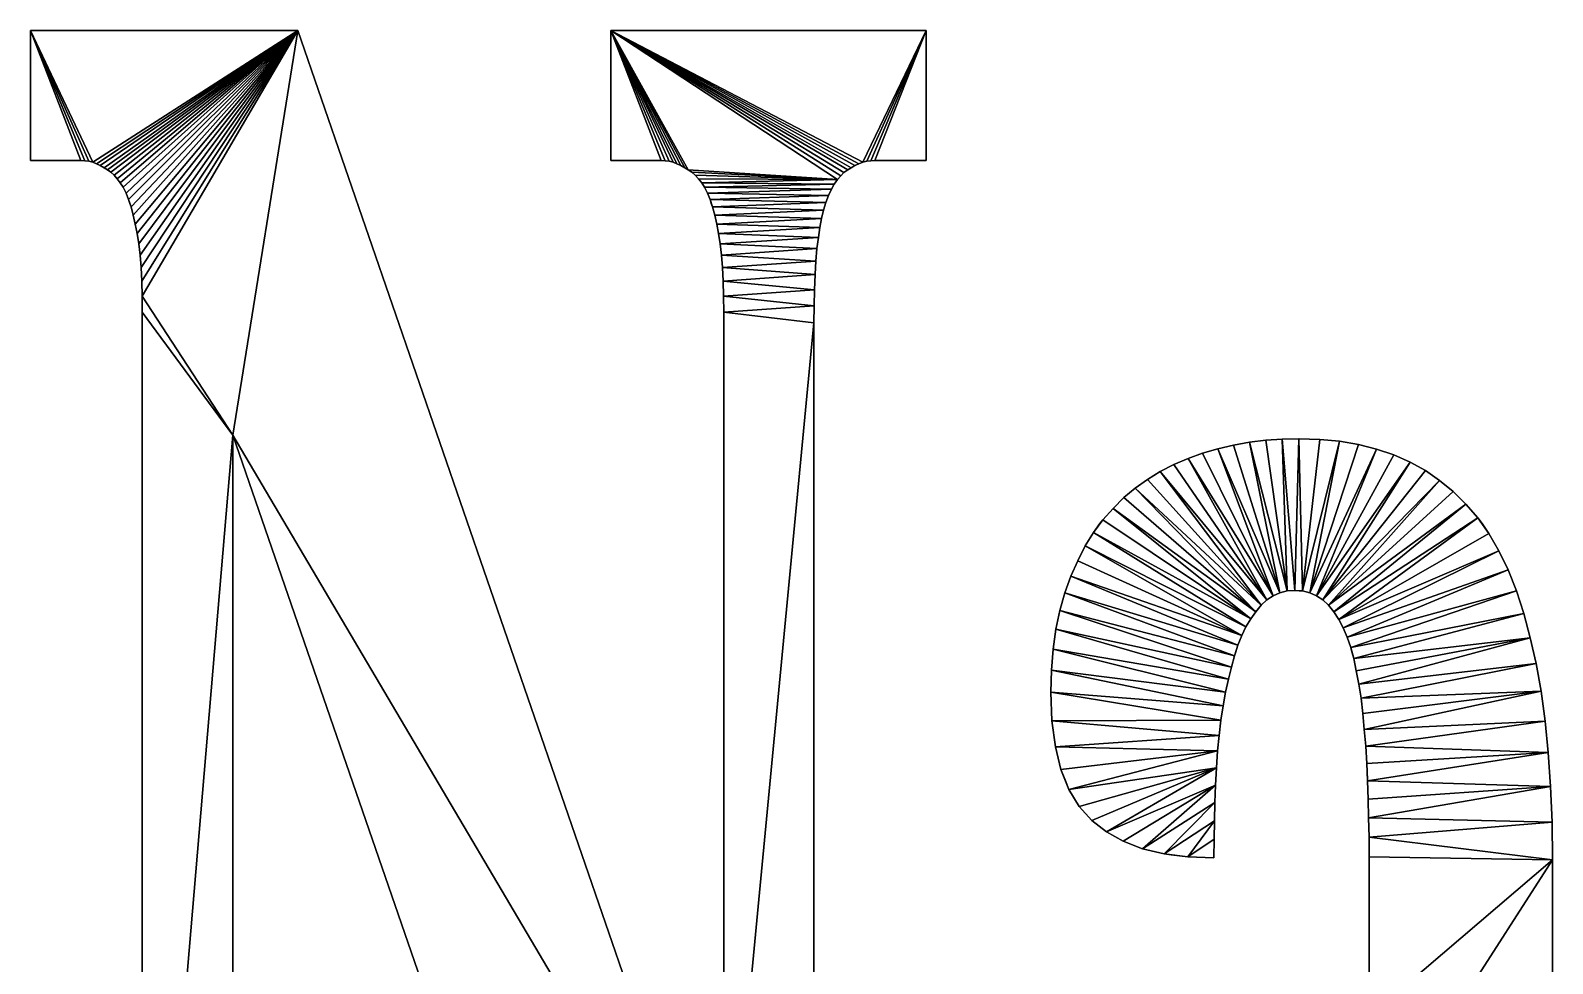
# Model space of a CAD drawing. Header units: inches. Extents: x 62 to 1153, y 3 to 780.
# Drawn here: x 94.79 to 100.87, y 34.6 to 38.33 of the extents above; entities that cross this region are included whole.
import ezdxf

# ---------------------------------------------------------------- set-up
doc = ezdxf.new("R2010")
doc.units = ezdxf.units.IN
doc.header["$MEASUREMENT"] = 0
doc.layers.add('Base', color=3, linetype='Continuous')

msp = doc.modelspace()

# ---------------------------------------------------------------- linework, layer by layer
at = {"layer": 'Base'}
for points in [[(94.79, 38.3265, -44), (94.79, 37.8065, -43), (94.79, 38.3265, -43)], [(94.79, 37.8065, -43), (94.991, 37.8065, -43), (94.79, 38.3265, -43)], [(95.858, 38.3265, -43), (94.79, 38.3265, -43), (95.039, 37.7995, -43)], [(95.023, 37.8035, -43), (95.039, 37.7995, -43), (94.79, 38.3265, -43)], [(95.007, 37.8055, -43), (95.023, 37.8035, -43), (94.79, 38.3265, -43)], [(94.991, 37.8065, -43), (95.007, 37.8055, -43), (94.79, 38.3265, -43)], [(94.79, 38.3265, -44), (94.79, 37.8065, -44), (94.79, 37.8065, -43)], [(95.858, 38.3265, -44), (94.79, 38.3265, -44), (95.858, 38.3265, -43)], [(94.79, 38.3265, -43), (95.858, 38.3265, -43), (94.79, 38.3265, -44)], [(95.039, 37.7995, -43), (95.054, 37.7935, -43), (95.858, 38.3265, -43)], [(95.054, 37.7935, -43), (95.069, 37.7865, -43), (95.858, 38.3265, -43)], [(95.069, 37.7865, -43), (95.084, 37.7775, -43), (95.858, 38.3265, -43)], [(95.084, 37.7775, -43), (95.098, 37.7695, -43), (95.858, 38.3265, -43)], [(95.098, 37.7695, -43), (95.111, 37.7595, -43), (95.858, 38.3265, -43)], [(95.111, 37.7595, -43), (95.124, 37.7475, -43), (95.858, 38.3265, -43)], [(95.124, 37.7475, -43), (95.137, 37.7335, -43), (95.858, 38.3265, -43)], [(95.137, 37.7335, -43), (95.149, 37.7175, -43), (95.858, 38.3265, -43)], [(95.149, 37.7175, -43), (95.161, 37.6995, -43), (95.858, 38.3265, -43)], [(95.161, 37.6995, -43), (95.172, 37.6765, -43), (95.858, 38.3265, -43)], [(95.172, 37.6765, -43), (95.182, 37.6505, -43), (95.858, 38.3265, -43)], [(95.192, 37.6215, -43), (95.858, 38.3265, -43), (95.182, 37.6505, -43)], [(95.858, 38.3265, -43), (95.192, 37.6215, -43), (95.201, 37.5885, -43)], [(95.201, 37.5885, -43), (95.209, 37.5525, -43), (95.858, 38.3265, -43)], [(95.209, 37.5525, -43), (95.216, 37.5145, -43), (95.858, 38.3265, -43)], [(95.223, 37.4735, -43), (95.858, 38.3265, -43), (95.216, 37.5145, -43)], [(95.223, 37.4735, -43), (95.228, 37.4285, -43), (95.858, 38.3265, -43)], [(95.228, 37.4285, -43), (95.232, 37.3785, -43), (95.858, 38.3265, -43)], [(95.232, 37.3785, -43), (95.235, 37.3245, -43), (95.858, 38.3265, -43)], [(95.235, 37.3245, -43), (95.236, 37.2645, -43), (95.858, 38.3265, -43)], [(95.598, 36.7085, -43), (95.858, 38.3265, -43), (95.236, 37.2645, -43)], [(97.56, 33.3875, -43), (95.858, 38.3265, -43), (95.598, 36.7085, -43)], [(95.858, 38.3265, -44), (95.858, 38.3265, -43), (97.56, 33.3875, -43)], [(97.56, 33.3875, -43), (97.56, 33.3875, -44), (95.858, 38.3265, -44)], [(97.109, 38.3265, -44), (97.109, 37.8065, -44), (97.109, 37.8065, -43)], [(97.109, 38.3265, -44), (97.109, 37.8065, -43), (97.109, 38.3265, -43)], [(98.368, 38.3265, -44), (97.109, 38.3265, -44), (97.109, 38.3265, -43)], [(97.109, 38.3265, -43), (98.368, 38.3265, -43), (98.368, 38.3265, -44)], [(97.418, 37.7695, -43), (97.109, 38.3265, -43), (97.404, 37.7775, -43)], [(97.404, 37.7775, -43), (97.109, 38.3265, -43), (97.389, 37.7865, -43)], [(97.389, 37.7865, -43), (97.109, 38.3265, -43), (97.373, 37.7935, -43)], [(97.373, 37.7935, -43), (97.109, 38.3265, -43), (97.358, 37.7995, -43)], [(97.358, 37.7995, -43), (97.109, 38.3265, -43), (97.342, 37.8035, -43)], [(97.326, 37.8055, -43), (97.342, 37.8035, -43), (97.109, 38.3265, -43)], [(97.31, 37.8065, -43), (97.326, 37.8055, -43), (97.109, 38.3265, -43)], [(97.109, 37.8065, -43), (97.31, 37.8065, -43), (97.109, 38.3265, -43)], [(98.027, 37.7455, -43), (98.04, 37.7585, -43), (97.109, 38.3265, -43)], [(98.04, 37.7585, -43), (98.055, 37.7695, -43), (97.109, 38.3265, -43)], [(97.109, 38.3265, -43), (98.014, 37.7305, -43), (98.027, 37.7455, -43)], [(97.109, 38.3265, -43), (97.418, 37.7695, -43), (98.014, 37.7305, -43)], [(97.109, 38.3265, -43), (98.115, 37.7995, -43), (98.368, 38.3265, -43)], [(98.069, 37.7775, -43), (98.084, 37.7865, -43), (97.109, 38.3265, -43)], [(98.055, 37.7695, -43), (98.069, 37.7775, -43), (97.109, 38.3265, -43)], [(98.084, 37.7865, -43), (98.1, 37.7935, -43), (97.109, 38.3265, -43)], [(98.1, 37.7935, -43), (98.115, 37.7995, -43), (97.109, 38.3265, -43)], [(98.131, 37.8035, -43), (98.368, 38.3265, -43), (98.115, 37.7995, -43)], [(98.147, 37.8055, -43), (98.368, 38.3265, -43), (98.131, 37.8035, -43)], [(98.147, 37.8055, -43), (98.163, 37.8065, -43), (98.368, 38.3265, -43)], [(98.163, 37.8065, -43), (98.368, 37.8065, -43), (98.368, 38.3265, -43)], [(98.368, 38.3265, -44), (98.368, 38.3265, -43), (98.368, 37.8065, -43)], [(98.368, 38.3265, -44), (98.368, 37.8065, -43), (98.368, 37.8065, -44)], [(94.79, 37.8065, -43), (94.79, 37.8065, -44), (94.991, 37.8065, -43)], [(94.991, 37.8065, -44), (94.991, 37.8065, -43), (94.79, 37.8065, -44)], [(95.007, 37.8055, -44), (95.007, 37.8055, -43), (94.991, 37.8065, -44)], [(94.991, 37.8065, -43), (94.991, 37.8065, -44), (95.007, 37.8055, -43)], [(95.023, 37.8035, -43), (95.007, 37.8055, -43), (95.023, 37.8035, -44)], [(95.007, 37.8055, -44), (95.023, 37.8035, -44), (95.007, 37.8055, -43)], [(95.023, 37.8035, -43), (95.023, 37.8035, -44), (95.039, 37.7995, -43)], [(95.039, 37.7995, -44), (95.039, 37.7995, -43), (95.023, 37.8035, -44)], [(95.039, 37.7995, -44), (95.054, 37.7935, -44), (95.039, 37.7995, -43)], [(95.054, 37.7935, -43), (95.039, 37.7995, -43), (95.054, 37.7935, -44)], [(95.054, 37.7935, -44), (95.069, 37.7865, -43), (95.054, 37.7935, -43)], [(95.069, 37.7865, -43), (95.054, 37.7935, -44), (95.069, 37.7865, -44)], [(95.069, 37.7865, -43), (95.069, 37.7865, -44), (95.084, 37.7775, -43)], [(95.084, 37.7775, -44), (95.084, 37.7775, -43), (95.069, 37.7865, -44)], [(95.084, 37.7775, -43), (95.084, 37.7775, -44), (95.098, 37.7695, -44)], [(95.098, 37.7695, -44), (95.098, 37.7695, -43), (95.084, 37.7775, -43)], [(95.098, 37.7695, -44), (95.1004, 37.7677, -44), (95.098, 37.7695, -43)], [(95.111, 37.7595, -43), (95.098, 37.7695, -43), (95.1004, 37.7677, -44)], [(95.111, 37.7595, -44), (95.111, 37.7595, -43), (95.1004, 37.7677, -44)], [(97.109, 37.8065, -44), (97.31, 37.8065, -43), (97.109, 37.8065, -43)], [(97.109, 37.8065, -44), (97.31, 37.8065, -44), (97.31, 37.8065, -43)], [(97.31, 37.8065, -43), (97.31, 37.8065, -44), (97.326, 37.8055, -43)], [(97.326, 37.8055, -44), (97.326, 37.8055, -43), (97.31, 37.8065, -44)], [(97.326, 37.8055, -44), (97.342, 37.8035, -44), (97.326, 37.8055, -43)], [(97.342, 37.8035, -43), (97.326, 37.8055, -43), (97.342, 37.8035, -44)], [(97.358, 37.7995, -43), (97.342, 37.8035, -43), (97.358, 37.7995, -44)], [(97.342, 37.8035, -43), (97.342, 37.8035, -44), (97.358, 37.7995, -44)], [(97.358, 37.7995, -44), (97.373, 37.7935, -43), (97.358, 37.7995, -43)], [(97.373, 37.7935, -43), (97.358, 37.7995, -44), (97.373, 37.7935, -44)], [(97.389, 37.7865, -43), (97.373, 37.7935, -43), (97.389, 37.7865, -44)], [(97.373, 37.7935, -43), (97.373, 37.7935, -44), (97.389, 37.7865, -44)], [(97.389, 37.7865, -43), (97.389, 37.7865, -44), (97.404, 37.7775, -43)], [(97.404, 37.7775, -43), (97.389, 37.7865, -44), (97.404, 37.7775, -44)], [(97.404, 37.7775, -43), (97.404, 37.7775, -44), (97.418, 37.7695, -43)], [(97.418, 37.7695, -44), (97.418, 37.7695, -43), (97.404, 37.7775, -44)], [(97.418, 37.7695, -44), (97.427, 37.7635, -44), (97.418, 37.7695, -43)], [(97.433, 37.7595, -43), (97.418, 37.7695, -43), (97.427, 37.7635, -44)], [(97.418, 37.7695, -43), (97.433, 37.7595, -43), (98.014, 37.7305, -43)], [(97.433, 37.7595, -44), (97.433, 37.7595, -43), (97.427, 37.7635, -44)], [(98.055, 37.7695, -43), (98.04, 37.7585, -43), (98.055, 37.7695, -44)], [(98.04, 37.7585, -44), (98.055, 37.7695, -44), (98.04, 37.7585, -43)], [(98.069, 37.7775, -43), (98.055, 37.7695, -43), (98.067, 37.7763, -44)], [(98.055, 37.7695, -44), (98.067, 37.7763, -44), (98.055, 37.7695, -43)], [(98.069, 37.7775, -44), (98.069, 37.7775, -43), (98.067, 37.7763, -44)], [(98.069, 37.7775, -44), (98.084, 37.7865, -43), (98.069, 37.7775, -43)], [(98.069, 37.7775, -44), (98.084, 37.7865, -44), (98.084, 37.7865, -43)], [(98.084, 37.7865, -43), (98.0872, 37.7879, -44), (98.1, 37.7935, -43)], [(98.084, 37.7865, -44), (98.0872, 37.7879, -44), (98.084, 37.7865, -43)], [(98.1, 37.7935, -44), (98.1, 37.7935, -43), (98.0872, 37.7879, -44)], [(98.1, 37.7935, -43), (98.1, 37.7935, -44), (98.115, 37.7995, -43)], [(98.115, 37.7995, -43), (98.1, 37.7935, -44), (98.115, 37.7995, -44)], [(98.131, 37.8035, -43), (98.115, 37.7995, -43), (98.131, 37.8035, -44)], [(98.115, 37.7995, -44), (98.131, 37.8035, -44), (98.115, 37.7995, -43)], [(98.147, 37.8055, -43), (98.131, 37.8035, -43), (98.147, 37.8055, -44)], [(98.131, 37.8035, -44), (98.147, 37.8055, -44), (98.131, 37.8035, -43)], [(98.147, 37.8055, -44), (98.163, 37.8065, -43), (98.147, 37.8055, -43)], [(98.147, 37.8055, -44), (98.163, 37.8065, -44), (98.163, 37.8065, -43)], [(98.368, 37.8065, -43), (98.163, 37.8065, -43), (98.368, 37.8065, -44)], [(98.163, 37.8065, -44), (98.368, 37.8065, -44), (98.163, 37.8065, -43)], [(95.111, 37.7595, -43), (95.111, 37.7595, -44), (95.124, 37.7475, -43)], [(95.124, 37.7475, -44), (95.124, 37.7475, -43), (95.111, 37.7595, -44)], [(95.137, 37.7335, -43), (95.124, 37.7475, -43), (95.137, 37.7335, -44)], [(95.124, 37.7475, -44), (95.137, 37.7335, -44), (95.124, 37.7475, -43)], [(95.137, 37.7335, -44), (95.149, 37.7175, -43), (95.137, 37.7335, -43)], [(95.137, 37.7335, -44), (95.149, 37.7175, -44), (95.149, 37.7175, -43)], [(95.161, 37.6995, -44), (95.161, 37.6995, -43), (95.149, 37.7175, -43)], [(95.149, 37.7175, -44), (95.161, 37.6995, -44), (95.149, 37.7175, -43)], [(97.433, 37.7595, -44), (97.446, 37.7475, -44), (97.433, 37.7595, -43)], [(97.446, 37.7475, -43), (97.433, 37.7595, -43), (97.446, 37.7475, -44)], [(97.433, 37.7595, -43), (97.446, 37.7475, -43), (98.014, 37.7305, -43)], [(97.446, 37.7475, -44), (97.459, 37.7335, -44), (97.459, 37.7335, -43)], [(97.446, 37.7475, -44), (97.459, 37.7335, -43), (97.446, 37.7475, -43)], [(97.446, 37.7475, -43), (97.459, 37.7335, -43), (98.014, 37.7305, -43)], [(97.472, 37.7175, -44), (97.472, 37.7175, -43), (97.459, 37.7335, -43)], [(97.459, 37.7335, -44), (97.472, 37.7175, -44), (97.459, 37.7335, -43)], [(97.459, 37.7335, -43), (97.472, 37.7175, -43), (98.014, 37.7305, -43)], [(98.001, 37.7125, -43), (98.014, 37.7305, -43), (97.472, 37.7175, -43)], [(97.472, 37.7175, -44), (97.483, 37.6995, -43), (97.472, 37.7175, -43)], [(97.483, 37.6995, -43), (97.472, 37.7175, -44), (97.483, 37.6995, -44)], [(97.472, 37.7175, -43), (97.483, 37.6995, -43), (98.001, 37.7125, -43)], [(97.99, 37.6925, -43), (98.001, 37.7125, -43), (97.483, 37.6995, -43)], [(97.99, 37.6925, -44), (98.001, 37.7125, -43), (97.99, 37.6925, -43)], [(98.001, 37.7125, -44), (98.001, 37.7125, -43), (97.99, 37.6925, -44)], [(98.014, 37.7305, -44), (98.014, 37.7305, -43), (98.001, 37.7125, -43)], [(98.014, 37.7305, -44), (98.001, 37.7125, -43), (98.001, 37.7125, -44)], [(98.027, 37.7455, -44), (98.027, 37.7455, -43), (98.014, 37.7305, -43)], [(98.027, 37.7455, -44), (98.014, 37.7305, -43), (98.014, 37.7305, -44)], [(98.04, 37.7585, -43), (98.027, 37.7455, -43), (98.04, 37.7585, -44)], [(98.027, 37.7455, -44), (98.04, 37.7585, -44), (98.027, 37.7455, -43)], [(95.161, 37.6995, -43), (95.161, 37.6995, -44), (95.172, 37.6765, -43)], [(95.172, 37.6765, -44), (95.172, 37.6765, -43), (95.161, 37.6995, -44)], [(95.172, 37.6765, -44), (95.182, 37.6505, -44), (95.172, 37.6765, -43)], [(95.182, 37.6505, -43), (95.172, 37.6765, -43), (95.182, 37.6505, -44)], [(95.182, 37.6505, -43), (95.1872, 37.6355, -44), (95.192, 37.6215, -43)], [(95.182, 37.6505, -44), (95.1872, 37.6355, -44), (95.182, 37.6505, -43)], [(97.495, 37.6765, -44), (97.495, 37.6765, -43), (97.483, 37.6995, -43)], [(97.483, 37.6995, -44), (97.495, 37.6765, -44), (97.483, 37.6995, -43)], [(97.483, 37.6995, -43), (97.495, 37.6765, -43), (97.99, 37.6925, -43)], [(97.979, 37.6675, -43), (97.99, 37.6925, -43), (97.495, 37.6765, -43)], [(97.495, 37.6765, -43), (97.495, 37.6765, -44), (97.505, 37.6505, -43)], [(97.505, 37.6505, -43), (97.495, 37.6765, -44), (97.505, 37.6505, -44)], [(97.495, 37.6765, -43), (97.505, 37.6505, -43), (97.979, 37.6675, -43)], [(97.968, 37.6395, -43), (97.979, 37.6675, -43), (97.505, 37.6505, -43)], [(97.505, 37.6505, -44), (97.5102, 37.6355, -44), (97.505, 37.6505, -43)], [(97.505, 37.6505, -43), (97.5102, 37.6355, -44), (97.515, 37.6215, -43)], [(97.505, 37.6505, -43), (97.515, 37.6215, -43), (97.968, 37.6395, -43)], [(97.979, 37.6675, -43), (97.968, 37.6395, -43), (97.968, 37.6395, -44)], [(97.979, 37.6675, -43), (97.968, 37.6395, -44), (97.979, 37.6675, -44)], [(97.99, 37.6925, -44), (97.99, 37.6925, -43), (97.979, 37.6675, -43)], [(97.99, 37.6925, -44), (97.979, 37.6675, -43), (97.979, 37.6675, -44)], [(95.192, 37.6215, -44), (95.192, 37.6215, -43), (95.1872, 37.6355, -44)], [(95.192, 37.6215, -44), (95.201, 37.5885, -43), (95.192, 37.6215, -43)], [(95.201, 37.5885, -43), (95.192, 37.6215, -44), (95.201, 37.5885, -44)], [(95.201, 37.5885, -44), (95.209, 37.5525, -43), (95.201, 37.5885, -43)], [(95.201, 37.5885, -44), (95.209, 37.5525, -44), (95.209, 37.5525, -43)], [(97.515, 37.6215, -44), (97.515, 37.6215, -43), (97.5102, 37.6355, -44)], [(97.959, 37.6085, -43), (97.968, 37.6395, -43), (97.515, 37.6215, -43)], [(97.524, 37.5885, -43), (97.515, 37.6215, -43), (97.524, 37.5885, -44)], [(97.515, 37.6215, -44), (97.524, 37.5885, -44), (97.515, 37.6215, -43)], [(97.515, 37.6215, -43), (97.524, 37.5885, -43), (97.959, 37.6085, -43)], [(97.951, 37.5755, -43), (97.959, 37.6085, -43), (97.524, 37.5885, -43)], [(97.532, 37.5525, -43), (97.524, 37.5885, -43), (97.532, 37.5525, -44)], [(97.524, 37.5885, -44), (97.532, 37.5525, -44), (97.524, 37.5885, -43)], [(97.524, 37.5885, -43), (97.532, 37.5525, -43), (97.951, 37.5755, -43)], [(97.951, 37.5755, -43), (97.951, 37.5755, -44), (97.959, 37.6085, -43)], [(97.959, 37.6085, -44), (97.959, 37.6085, -43), (97.951, 37.5755, -44)], [(97.959, 37.6085, -44), (97.968, 37.6395, -44), (97.959, 37.6085, -43)], [(97.968, 37.6395, -43), (97.959, 37.6085, -43), (97.968, 37.6395, -44)], [(95.216, 37.5145, -44), (95.216, 37.5145, -43), (95.209, 37.5525, -43)], [(95.209, 37.5525, -44), (95.216, 37.5145, -44), (95.209, 37.5525, -43)], [(97.944, 37.5385, -43), (97.951, 37.5755, -43), (97.532, 37.5525, -43)], [(97.532, 37.5525, -44), (97.539, 37.5145, -43), (97.532, 37.5525, -43)], [(97.539, 37.5145, -43), (97.532, 37.5525, -44), (97.539, 37.5145, -44)], [(97.532, 37.5525, -43), (97.539, 37.5145, -43), (97.944, 37.5385, -43)], [(97.938, 37.4995, -43), (97.944, 37.5385, -43), (97.539, 37.5145, -43)], [(97.944, 37.5385, -43), (97.938, 37.4995, -43), (97.944, 37.5385, -44)], [(97.938, 37.4995, -44), (97.944, 37.5385, -44), (97.938, 37.4995, -43)], [(97.951, 37.5755, -43), (97.944, 37.5385, -43), (97.951, 37.5755, -44)], [(97.944, 37.5385, -44), (97.951, 37.5755, -44), (97.944, 37.5385, -43)], [(95.216, 37.5145, -44), (95.223, 37.4735, -44), (95.216, 37.5145, -43)], [(95.223, 37.4735, -43), (95.216, 37.5145, -43), (95.223, 37.4735, -44)], [(95.223, 37.4735, -44), (95.228, 37.4285, -43), (95.223, 37.4735, -43)], [(95.223, 37.4735, -44), (95.228, 37.4285, -44), (95.228, 37.4285, -43)], [(97.539, 37.5145, -44), (97.545, 37.4735, -44), (97.545, 37.4735, -43)], [(97.539, 37.5145, -44), (97.545, 37.4735, -43), (97.539, 37.5145, -43)], [(97.539, 37.5145, -43), (97.545, 37.4735, -43), (97.938, 37.4995, -43)], [(97.932, 37.4545, -43), (97.938, 37.4995, -43), (97.545, 37.4735, -43)], [(97.545, 37.4735, -43), (97.551, 37.4285, -44), (97.551, 37.4285, -43)], [(97.545, 37.4735, -44), (97.551, 37.4285, -44), (97.545, 37.4735, -43)], [(97.545, 37.4735, -43), (97.551, 37.4285, -43), (97.932, 37.4545, -43)], [(97.932, 37.4545, -44), (97.938, 37.4995, -43), (97.932, 37.4545, -43)], [(97.932, 37.4545, -44), (97.938, 37.4995, -44), (97.938, 37.4995, -43)], [(95.228, 37.4285, -44), (95.2319, 37.3795, -44), (95.228, 37.4285, -43)], [(95.232, 37.3785, -43), (95.228, 37.4285, -43), (95.2319, 37.3795, -44)], [(97.928, 37.4045, -43), (97.932, 37.4545, -43), (97.551, 37.4285, -43)], [(97.551, 37.4285, -43), (97.5549, 37.3795, -44), (97.555, 37.3785, -43)], [(97.5549, 37.3795, -44), (97.551, 37.4285, -43), (97.551, 37.4285, -44)], [(97.551, 37.4285, -43), (97.555, 37.3785, -43), (97.928, 37.4045, -43)], [(97.925, 37.3505, -43), (97.928, 37.4045, -43), (97.555, 37.3785, -43)], [(97.928, 37.4045, -43), (97.925, 37.3505, -43), (97.9266, 37.3795, -44)], [(97.9266, 37.3795, -44), (97.928, 37.4045, -44), (97.928, 37.4045, -43)], [(97.932, 37.4545, -44), (97.932, 37.4545, -43), (97.928, 37.4045, -43)], [(97.928, 37.4045, -44), (97.932, 37.4545, -44), (97.928, 37.4045, -43)], [(95.232, 37.3785, -44), (95.232, 37.3785, -43), (95.2319, 37.3795, -44)], [(95.232, 37.3785, -44), (95.235, 37.3245, -44), (95.235, 37.3245, -43)], [(95.232, 37.3785, -44), (95.235, 37.3245, -43), (95.232, 37.3785, -43)], [(97.555, 37.3785, -44), (97.555, 37.3785, -43), (97.5549, 37.3795, -44)], [(97.555, 37.3785, -44), (97.557, 37.3245, -44), (97.557, 37.3245, -43)], [(97.555, 37.3785, -44), (97.557, 37.3245, -43), (97.555, 37.3785, -43)], [(97.555, 37.3785, -43), (97.557, 37.3245, -43), (97.925, 37.3505, -43)], [(97.922, 37.2905, -43), (97.925, 37.3505, -43), (97.557, 37.3245, -43)], [(97.925, 37.3505, -44), (97.925, 37.3505, -43), (97.922, 37.2905, -43)], [(97.925, 37.3505, -44), (97.922, 37.2905, -43), (97.922, 37.2905, -44)], [(97.925, 37.3505, -44), (97.9266, 37.3795, -44), (97.925, 37.3505, -43)], [(95.235, 37.3245, -44), (95.236, 37.2645, -44), (95.236, 37.2645, -43)], [(95.235, 37.3245, -44), (95.236, 37.2645, -43), (95.235, 37.3245, -43)], [(97.557, 37.3245, -44), (97.559, 37.2645, -44), (97.559, 37.2645, -43)], [(97.557, 37.3245, -44), (97.559, 37.2645, -43), (97.557, 37.3245, -43)], [(97.557, 37.3245, -43), (97.559, 37.2645, -43), (97.922, 37.2905, -43)], [(97.921, 37.2265, -43), (97.922, 37.2905, -43), (97.559, 37.2645, -43)], [(97.922, 37.2905, -44), (97.922, 37.2905, -43), (97.921, 37.2265, -43)], [(97.922, 37.2905, -44), (97.921, 37.2265, -43), (97.921, 37.2265, -44)], [(95.236, 37.2645, -43), (95.237, 37.2005, -43), (95.598, 36.7085, -43)], [(95.236, 37.2645, -44), (95.237, 37.2005, -44), (95.237, 37.2005, -43)], [(95.236, 37.2645, -44), (95.237, 37.2005, -43), (95.236, 37.2645, -43)], [(97.559, 37.2645, -44), (97.56, 37.2005, -44), (97.56, 37.2005, -43)], [(97.559, 37.2645, -44), (97.56, 37.2005, -43), (97.559, 37.2645, -43)], [(97.559, 37.2645, -43), (97.56, 37.2005, -43), (97.921, 37.2265, -43)], [(97.92, 37.1575, -43), (97.921, 37.2265, -43), (97.56, 37.2005, -43)], [(97.921, 37.2265, -44), (97.921, 37.2265, -43), (97.92, 37.1575, -43)], [(97.921, 37.2265, -44), (97.92, 37.1575, -43), (97.92, 37.1575, -44)], [(95.237, 37.2005, -44), (95.237, 32.4325, -44), (95.237, 37.2005, -43)], [(95.237, 37.2005, -43), (95.237, 32.4325, -43), (95.598, 36.7085, -43)], [(95.237, 32.4325, -44), (95.237, 32.4325, -43), (95.237, 37.2005, -43)], [(97.56, 33.3875, -43), (97.56, 37.2005, -43), (97.56, 33.3875, -44)], [(97.56, 37.2005, -44), (97.56, 33.3875, -44), (97.56, 37.2005, -43)], [(97.56, 37.2005, -43), (97.56, 33.3875, -43), (97.92, 37.1575, -43)], [(97.92, 37.1575, -43), (97.56, 33.3875, -43), (97.92, 31.2635, -43)], [(97.92, 37.1575, -44), (97.92, 37.1575, -43), (97.92, 34.3075, -44)], [(97.92, 37.1575, -43), (97.92, 31.2635, -43), (97.92, 34.3075, -44)], [(95.598, 32.3635, -43), (95.598, 36.7085, -43), (95.237, 32.4325, -43)], [(95.598, 36.7085, -43), (95.598, 36.7085, -44), (97.477, 31.2635, -43)], [(97.477, 31.2635, -44), (97.477, 31.2635, -43), (95.598, 36.7085, -44)], [(95.598, 36.7085, -43), (97.477, 31.2635, -43), (97.56, 33.3875, -43)], [(95.598, 36.7085, -43), (95.598, 32.3635, -43), (95.598, 32.3635, -44)], [(95.598, 36.7085, -43), (95.598, 32.3635, -44), (95.598, 36.7085, -44)], [(99.534, 36.6545, -44), (99.534, 36.6545, -43), (99.596, 36.6695, -43)], [(99.534, 36.6545, -44), (99.596, 36.6695, -43), (99.596, 36.6695, -44)], [(99.596, 36.6695, -43), (99.534, 36.6545, -43), (99.782, 36.0795, -43)], [(99.596, 36.6695, -44), (99.596, 36.6695, -43), (99.66, 36.6805, -43)], [(99.596, 36.6695, -44), (99.66, 36.6805, -43), (99.66, 36.6805, -44)], [(99.66, 36.6805, -43), (99.596, 36.6695, -43), (99.782, 36.0795, -43)], [(99.66, 36.6805, -44), (99.66, 36.6805, -43), (99.725, 36.6885, -43)], [(99.66, 36.6805, -44), (99.725, 36.6885, -43), (99.725, 36.6885, -44)], [(99.725, 36.6885, -43), (99.66, 36.6805, -43), (99.811, 36.0865, -43)], [(99.782, 36.0795, -43), (99.811, 36.0865, -43), (99.66, 36.6805, -43)], [(99.725, 36.6885, -44), (99.725, 36.6885, -43), (99.791, 36.6925, -43)], [(99.725, 36.6885, -44), (99.791, 36.6925, -43), (99.791, 36.6925, -44)], [(99.791, 36.6925, -43), (99.725, 36.6885, -43), (99.811, 36.0865, -43)], [(99.791, 36.6925, -44), (99.791, 36.6925, -43), (99.858, 36.6945, -43)], [(99.791, 36.6925, -44), (99.858, 36.6945, -43), (99.858, 36.6945, -44)], [(99.858, 36.6945, -43), (99.791, 36.6925, -43), (99.841, 36.0885, -43)], [(99.811, 36.0865, -43), (99.841, 36.0885, -43), (99.791, 36.6925, -43)], [(99.841, 36.0885, -43), (99.872, 36.0865, -43), (99.858, 36.6945, -43)], [(99.941, 36.6915, -43), (99.859, 36.6944, -44), (99.858, 36.6945, -43)], [(99.858, 36.6945, -44), (99.858, 36.6945, -43), (99.859, 36.6944, -44)], [(99.941, 36.6915, -43), (99.858, 36.6945, -43), (99.872, 36.0865, -43)], [(99.941, 36.6915, -43), (99.941, 36.6915, -44), (99.859, 36.6944, -44)], [(99.941, 36.6915, -43), (99.872, 36.0865, -43), (100.02, 36.6845, -43)], [(99.901, 36.0795, -43), (100.02, 36.6845, -43), (99.872, 36.0865, -43)], [(100.02, 36.6845, -43), (99.901, 36.0795, -43), (100.096, 36.6715, -43)], [(100.096, 36.6715, -43), (99.901, 36.0795, -43), (100.168, 36.6535, -43)], [(99.941, 36.6915, -44), (99.941, 36.6915, -43), (100.02, 36.6845, -43)], [(99.941, 36.6915, -44), (100.02, 36.6845, -43), (100.02, 36.6845, -44)], [(100.02, 36.6845, -44), (100.02, 36.6845, -43), (100.096, 36.6715, -43)], [(100.02, 36.6845, -44), (100.096, 36.6715, -43), (100.096, 36.6715, -44)], [(100.096, 36.6715, -44), (100.096, 36.6715, -43), (100.168, 36.6535, -43)], [(100.096, 36.6715, -44), (100.168, 36.6535, -43), (100.168, 36.6535, -44)], [(99.358, 36.5925, -44), (99.358, 36.5925, -43), (99.415, 36.6165, -43)], [(99.358, 36.5925, -44), (99.415, 36.6165, -43), (99.415, 36.6165, -44)], [(99.415, 36.6165, -43), (99.358, 36.5925, -43), (99.73, 36.0505, -43)], [(99.415, 36.6165, -44), (99.415, 36.6165, -43), (99.473, 36.6375, -43)], [(99.415, 36.6165, -44), (99.473, 36.6375, -43), (99.473, 36.6375, -44)], [(99.473, 36.6375, -43), (99.415, 36.6165, -43), (99.755, 36.0675, -43)], [(99.73, 36.0505, -43), (99.755, 36.0675, -43), (99.415, 36.6165, -43)], [(99.473, 36.6375, -44), (99.473, 36.6375, -43), (99.534, 36.6545, -43)], [(99.473, 36.6375, -44), (99.534, 36.6545, -43), (99.534, 36.6545, -44)], [(99.534, 36.6545, -43), (99.473, 36.6375, -43), (99.755, 36.0675, -43)], [(99.755, 36.0675, -43), (99.782, 36.0795, -43), (99.534, 36.6545, -43)], [(99.928, 36.0675, -43), (100.168, 36.6535, -43), (99.901, 36.0795, -43)], [(100.168, 36.6535, -43), (99.928, 36.0675, -43), (100.237, 36.6305, -43)], [(100.237, 36.6305, -43), (99.928, 36.0675, -43), (100.302, 36.6015, -43)], [(100.168, 36.6535, -44), (100.168, 36.6535, -43), (100.237, 36.6305, -43)], [(100.168, 36.6535, -44), (100.237, 36.6305, -43), (100.237, 36.6305, -44)], [(100.237, 36.6305, -44), (100.237, 36.6305, -43), (100.302, 36.6015, -43)], [(100.237, 36.6305, -44), (100.302, 36.6015, -43), (100.302, 36.6015, -44)], [(99.253, 36.5325, -44), (99.253, 36.5325, -43), (99.304, 36.5645, -43)], [(99.253, 36.5325, -44), (99.304, 36.5645, -43), (99.304, 36.5645, -44)], [(99.304, 36.5645, -43), (99.253, 36.5325, -43), (99.707, 36.0295, -43)], [(99.304, 36.5645, -44), (99.304, 36.5645, -43), (99.358, 36.5925, -43)], [(99.304, 36.5645, -44), (99.358, 36.5925, -43), (99.358, 36.5925, -44)], [(99.358, 36.5925, -43), (99.304, 36.5645, -43), (99.73, 36.0505, -43)], [(99.707, 36.0295, -43), (99.73, 36.0505, -43), (99.304, 36.5645, -43)], [(99.928, 36.0675, -43), (99.953, 36.0505, -43), (100.302, 36.6015, -43)], [(100.363, 36.5685, -43), (100.302, 36.6015, -43), (99.953, 36.0505, -43)], [(100.42, 36.5285, -43), (100.363, 36.5685, -43), (99.953, 36.0505, -43)], [(100.302, 36.6015, -44), (100.302, 36.6015, -43), (100.363, 36.5685, -43)], [(100.302, 36.6015, -44), (100.363, 36.5685, -43), (100.363, 36.5685, -44)], [(100.363, 36.5685, -44), (100.363, 36.5685, -43), (100.42, 36.5285, -43)], [(100.363, 36.5685, -44), (100.42, 36.5285, -43), (100.42, 36.5285, -44)], [(99.158, 36.4595, -44), (99.158, 36.4595, -43), (99.204, 36.4975, -43)], [(99.158, 36.4595, -44), (99.204, 36.4975, -43), (99.204, 36.4975, -44)], [(99.204, 36.4975, -43), (99.158, 36.4595, -43), (99.685, 36.0035, -43)], [(99.204, 36.4975, -44), (99.204, 36.4975, -43), (99.253, 36.5325, -43)], [(99.204, 36.4975, -44), (99.253, 36.5325, -43), (99.253, 36.5325, -44)], [(99.253, 36.5325, -43), (99.204, 36.4975, -43), (99.707, 36.0295, -43)], [(99.685, 36.0035, -43), (99.707, 36.0295, -43), (99.204, 36.4975, -43)], [(99.953, 36.0505, -43), (99.976, 36.0295, -43), (100.42, 36.5285, -43)], [(100.474, 36.4845, -43), (100.42, 36.5285, -43), (99.976, 36.0295, -43)], [(100.42, 36.5285, -44), (100.42, 36.5285, -43), (100.474, 36.4845, -43)], [(100.42, 36.5285, -44), (100.474, 36.4845, -43), (100.474, 36.4845, -44)], [(99.115, 36.4165, -44), (99.115, 36.4165, -43), (99.158, 36.4595, -43)], [(99.115, 36.4165, -44), (99.158, 36.4595, -43), (99.158, 36.4595, -44)], [(99.158, 36.4595, -43), (99.115, 36.4165, -43), (99.685, 36.0035, -43)], [(100.525, 36.4335, -43), (100.474, 36.4845, -43), (99.976, 36.0295, -43)], [(99.976, 36.0295, -43), (99.997, 36.0035, -43), (100.525, 36.4335, -43)], [(100.573, 36.3785, -43), (100.525, 36.4335, -43), (99.997, 36.0035, -43)], [(100.474, 36.4845, -44), (100.474, 36.4845, -43), (100.525, 36.4335, -43)], [(100.474, 36.4845, -44), (100.525, 36.4335, -43), (100.525, 36.4335, -44)], [(100.525, 36.4335, -44), (100.525, 36.4335, -43), (100.573, 36.3785, -43)], [(100.525, 36.4335, -44), (100.573, 36.3785, -43), (100.573, 36.3785, -44)], [(99.0629, 36.3555, -44), (99.037, 36.3205, -43), (99.074, 36.3705, -43)], [(99.074, 36.3705, -43), (99.037, 36.3205, -43), (99.665, 35.9755, -43)], [(99.074, 36.3705, -44), (99.0629, 36.3555, -44), (99.074, 36.3705, -43)], [(99.115, 36.4165, -44), (99.074, 36.3705, -44), (99.074, 36.3705, -43)], [(99.115, 36.4165, -44), (99.074, 36.3705, -43), (99.115, 36.4165, -43)], [(99.115, 36.4165, -43), (99.074, 36.3705, -43), (99.665, 35.9755, -43)], [(99.665, 35.9755, -43), (99.685, 36.0035, -43), (99.115, 36.4165, -43)], [(99.997, 36.0035, -43), (100.017, 35.9725, -43), (100.573, 36.3785, -43)], [(100.573, 36.3785, -43), (100.017, 35.9725, -43), (100.617, 36.3165, -43)], [(100.573, 36.3785, -44), (100.573, 36.3785, -43), (100.5893, 36.3555, -44)], [(100.573, 36.3785, -43), (100.617, 36.3165, -43), (100.5893, 36.3555, -44)], [(99.037, 36.3205, -44), (99.004, 36.2665, -44), (99.004, 36.2665, -43)], [(99.037, 36.3205, -44), (99.004, 36.2665, -43), (99.037, 36.3205, -43)], [(99.037, 36.3205, -43), (99.004, 36.2665, -43), (99.646, 35.9435, -43)], [(99.0629, 36.3555, -44), (99.037, 36.3205, -44), (99.037, 36.3205, -43)], [(99.646, 35.9435, -43), (99.665, 35.9755, -43), (99.037, 36.3205, -43)], [(100.617, 36.3165, -43), (100.017, 35.9725, -43), (100.657, 36.2465, -43)], [(100.617, 36.3165, -44), (100.5893, 36.3555, -44), (100.617, 36.3165, -43)], [(100.617, 36.3165, -44), (100.617, 36.3165, -43), (100.657, 36.2465, -43)], [(100.617, 36.3165, -44), (100.657, 36.2465, -43), (100.657, 36.2465, -44)], [(99.004, 36.2665, -44), (98.974, 36.2075, -44), (98.974, 36.2075, -43)], [(99.004, 36.2665, -44), (98.974, 36.2075, -43), (99.004, 36.2665, -43)], [(99.004, 36.2665, -43), (98.974, 36.2075, -43), (99.629, 35.9085, -43)], [(99.629, 35.9085, -43), (99.646, 35.9435, -43), (99.004, 36.2665, -43)], [(100.035, 35.9385, -43), (100.657, 36.2465, -43), (100.017, 35.9725, -43)], [(100.657, 36.2465, -43), (100.035, 35.9385, -43), (100.694, 36.1705, -43)], [(100.657, 36.2465, -44), (100.657, 36.2465, -43), (100.694, 36.1705, -43)], [(100.657, 36.2465, -44), (100.694, 36.1705, -43), (100.694, 36.1705, -44)], [(98.974, 36.2075, -44), (98.946, 36.1455, -44), (98.946, 36.1455, -43)], [(98.974, 36.2075, -44), (98.946, 36.1455, -43), (98.974, 36.2075, -43)], [(98.974, 36.2075, -43), (98.946, 36.1455, -43), (99.629, 35.9085, -43)], [(98.946, 36.1455, -44), (98.922, 36.0795, -44), (98.922, 36.0795, -43)], [(98.946, 36.1455, -44), (98.922, 36.0795, -43), (98.946, 36.1455, -43)], [(98.946, 36.1455, -43), (98.922, 36.0795, -43), (99.614, 35.8705, -43)], [(99.614, 35.8705, -43), (99.629, 35.9085, -43), (98.946, 36.1455, -43)], [(100.051, 35.9015, -43), (100.694, 36.1705, -43), (100.035, 35.9385, -43)], [(100.727, 36.0865, -43), (100.694, 36.1705, -43), (100.051, 35.9015, -43)], [(100.694, 36.1705, -44), (100.694, 36.1705, -43), (100.727, 36.0865, -43)], [(100.694, 36.1705, -44), (100.727, 36.0865, -43), (100.727, 36.0865, -44)], [(98.922, 36.0795, -44), (98.902, 36.0085, -44), (98.902, 36.0085, -43)], [(98.922, 36.0795, -44), (98.902, 36.0085, -43), (98.922, 36.0795, -43)], [(98.922, 36.0795, -43), (98.902, 36.0085, -43), (99.6, 35.8275, -43)], [(99.6, 35.8275, -43), (99.614, 35.8705, -43), (98.922, 36.0795, -43)], [(99.73, 36.0505, -44), (99.755, 36.0675, -44), (99.755, 36.0675, -43)], [(99.73, 36.0505, -44), (99.755, 36.0675, -43), (99.73, 36.0505, -43)], [(99.755, 36.0675, -44), (99.782, 36.0795, -44), (99.782, 36.0795, -43)], [(99.755, 36.0675, -44), (99.782, 36.0795, -43), (99.755, 36.0675, -43)], [(99.782, 36.0795, -44), (99.811, 36.0865, -44), (99.811, 36.0865, -43)], [(99.782, 36.0795, -44), (99.811, 36.0865, -43), (99.782, 36.0795, -43)], [(99.811, 36.0865, -44), (99.841, 36.0885, -44), (99.841, 36.0885, -43)], [(99.811, 36.0865, -44), (99.841, 36.0885, -43), (99.811, 36.0865, -43)], [(99.841, 36.0885, -44), (99.859, 36.0873, -44), (99.841, 36.0885, -43)], [(99.859, 36.0873, -44), (99.872, 36.0865, -43), (99.841, 36.0885, -43)], [(99.859, 36.0873, -44), (99.872, 36.0865, -44), (99.872, 36.0865, -43)], [(99.872, 36.0865, -43), (99.872, 36.0865, -44), (99.901, 36.0795, -44)], [(99.872, 36.0865, -43), (99.901, 36.0795, -44), (99.901, 36.0795, -43)], [(99.901, 36.0795, -44), (99.928, 36.0675, -44), (99.928, 36.0675, -43)], [(99.901, 36.0795, -44), (99.928, 36.0675, -43), (99.901, 36.0795, -43)], [(99.928, 36.0675, -44), (99.953, 36.0505, -44), (99.953, 36.0505, -43)], [(99.928, 36.0675, -44), (99.953, 36.0505, -43), (99.928, 36.0675, -43)], [(100.051, 35.9015, -43), (100.065, 35.8605, -43), (100.727, 36.0865, -43)], [(100.756, 35.9965, -43), (100.727, 36.0865, -43), (100.065, 35.8605, -43)], [(100.727, 36.0865, -44), (100.727, 36.0865, -43), (100.756, 35.9965, -43)], [(100.727, 36.0865, -44), (100.756, 35.9965, -43), (100.756, 35.9965, -44)], [(98.902, 36.0085, -44), (98.887, 35.9335, -44), (98.887, 35.9335, -43)], [(98.902, 36.0085, -44), (98.887, 35.9335, -43), (98.902, 36.0085, -43)], [(98.902, 36.0085, -43), (98.887, 35.9335, -43), (99.588, 35.7825, -43)], [(99.588, 35.7825, -43), (99.6, 35.8275, -43), (98.902, 36.0085, -43)], [(99.685, 36.0035, -44), (99.685, 36.0035, -43), (99.665, 35.9755, -43)], [(99.685, 36.0035, -44), (99.665, 35.9755, -43), (99.665, 35.9755, -44)], [(99.707, 36.0295, -44), (99.707, 36.0295, -43), (99.685, 36.0035, -43)], [(99.707, 36.0295, -44), (99.685, 36.0035, -43), (99.685, 36.0035, -44)], [(99.707, 36.0295, -44), (99.73, 36.0505, -44), (99.73, 36.0505, -43)], [(99.707, 36.0295, -44), (99.73, 36.0505, -43), (99.707, 36.0295, -43)], [(99.953, 36.0505, -44), (99.976, 36.0295, -44), (99.976, 36.0295, -43)], [(99.953, 36.0505, -44), (99.976, 36.0295, -43), (99.953, 36.0505, -43)], [(99.976, 36.0295, -44), (99.997, 36.0035, -44), (99.997, 36.0035, -43)], [(99.976, 36.0295, -44), (99.997, 36.0035, -43), (99.976, 36.0295, -43)], [(99.997, 36.0035, -44), (100.017, 35.9725, -44), (100.017, 35.9725, -43)], [(99.997, 36.0035, -44), (100.017, 35.9725, -43), (99.997, 36.0035, -43)], [(99.646, 35.9435, -44), (99.646, 35.9435, -43), (99.629, 35.9085, -43)], [(99.646, 35.9435, -44), (99.629, 35.9085, -43), (99.629, 35.9085, -44)], [(99.665, 35.9755, -44), (99.665, 35.9755, -43), (99.646, 35.9435, -43)], [(99.665, 35.9755, -44), (99.646, 35.9435, -43), (99.646, 35.9435, -44)], [(100.017, 35.9725, -44), (100.035, 35.9385, -44), (100.035, 35.9385, -43)], [(100.017, 35.9725, -44), (100.035, 35.9385, -43), (100.017, 35.9725, -43)], [(100.077, 35.8165, -43), (100.756, 35.9965, -43), (100.065, 35.8605, -43)], [(100.756, 35.9965, -43), (100.077, 35.8165, -43), (100.782, 35.8995, -43)], [(100.756, 35.9965, -44), (100.756, 35.9965, -43), (100.782, 35.8995, -43)], [(100.756, 35.9965, -44), (100.782, 35.8995, -43), (100.782, 35.8995, -44)], [(98.887, 35.9335, -44), (98.876, 35.8545, -44), (98.876, 35.8545, -43)], [(98.887, 35.9335, -44), (98.876, 35.8545, -43), (98.887, 35.9335, -43)], [(98.887, 35.9335, -43), (98.876, 35.8545, -43), (99.576, 35.7335, -43)], [(99.576, 35.7335, -43), (99.588, 35.7825, -43), (98.887, 35.9335, -43)], [(99.629, 35.9085, -44), (99.629, 35.9085, -43), (99.614, 35.8705, -43)], [(99.629, 35.9085, -44), (99.614, 35.8705, -43), (99.614, 35.8705, -44)], [(100.035, 35.9385, -44), (100.051, 35.9015, -44), (100.051, 35.9015, -43)], [(100.035, 35.9385, -44), (100.051, 35.9015, -43), (100.035, 35.9385, -43)], [(100.051, 35.9015, -44), (100.065, 35.8605, -44), (100.065, 35.8605, -43)], [(100.051, 35.9015, -44), (100.065, 35.8605, -43), (100.051, 35.9015, -43)], [(100.087, 35.7675, -43), (100.782, 35.8995, -43), (100.077, 35.8165, -43)], [(100.087, 35.7675, -43), (100.097, 35.7145, -43), (100.782, 35.8995, -43)], [(100.805, 35.7965, -43), (100.782, 35.8995, -43), (100.097, 35.7145, -43)], [(100.782, 35.8995, -44), (100.782, 35.8995, -43), (100.805, 35.7965, -43)], [(100.782, 35.8995, -44), (100.805, 35.7965, -43), (100.805, 35.7965, -44)], [(98.876, 35.8545, -44), (98.869, 35.7705, -44), (98.869, 35.7705, -43)], [(98.876, 35.8545, -44), (98.869, 35.7705, -43), (98.876, 35.8545, -43)], [(98.876, 35.8545, -43), (98.869, 35.7705, -43), (99.565, 35.6815, -43)], [(99.565, 35.6815, -43), (99.576, 35.7335, -43), (98.876, 35.8545, -43)], [(99.6, 35.8275, -44), (99.6, 35.8275, -43), (99.588, 35.7825, -43)], [(99.6, 35.8275, -44), (99.588, 35.7825, -43), (99.588, 35.7825, -44)], [(99.614, 35.8705, -43), (99.6, 35.8275, -43), (99.6052, 35.8435, -44)], [(99.6, 35.8275, -44), (99.6052, 35.8435, -44), (99.6, 35.8275, -43)], [(99.614, 35.8705, -44), (99.614, 35.8705, -43), (99.6052, 35.8435, -44)], [(100.077, 35.8165, -43), (100.065, 35.8605, -43), (100.0697, 35.8435, -44)], [(100.065, 35.8605, -44), (100.0697, 35.8435, -44), (100.065, 35.8605, -43)], [(100.0697, 35.8435, -44), (100.077, 35.8165, -44), (100.077, 35.8165, -43)], [(98.869, 35.7705, -44), (98.867, 35.6825, -44), (98.867, 35.6825, -43)], [(98.869, 35.7705, -44), (98.867, 35.6825, -43), (98.869, 35.7705, -43)], [(98.869, 35.7705, -43), (98.867, 35.6825, -43), (99.555, 35.6275, -43)], [(99.555, 35.6275, -43), (99.565, 35.6815, -43), (98.869, 35.7705, -43)], [(99.588, 35.7825, -44), (99.588, 35.7825, -43), (99.576, 35.7335, -43)], [(99.588, 35.7825, -44), (99.576, 35.7335, -43), (99.576, 35.7335, -44)], [(100.077, 35.8165, -44), (100.087, 35.7675, -44), (100.087, 35.7675, -43)], [(100.077, 35.8165, -44), (100.087, 35.7675, -43), (100.077, 35.8165, -43)], [(100.087, 35.7675, -44), (100.097, 35.7145, -44), (100.097, 35.7145, -43)], [(100.087, 35.7675, -44), (100.097, 35.7145, -43), (100.087, 35.7675, -43)], [(100.097, 35.7145, -43), (100.106, 35.6575, -43), (100.805, 35.7965, -43)], [(100.825, 35.6855, -43), (100.805, 35.7965, -43), (100.106, 35.6575, -43)], [(100.805, 35.7965, -44), (100.805, 35.7965, -43), (100.825, 35.6855, -43)], [(100.805, 35.7965, -44), (100.825, 35.6855, -43), (100.825, 35.6855, -44)], [(99.576, 35.7335, -44), (99.576, 35.7335, -43), (99.565, 35.6815, -43)], [(99.576, 35.7335, -44), (99.565, 35.6815, -43), (99.565, 35.6815, -44)], [(100.097, 35.7145, -44), (100.106, 35.6575, -44), (100.106, 35.6575, -43)], [(100.097, 35.7145, -44), (100.106, 35.6575, -43), (100.097, 35.7145, -43)], [(98.867, 35.6825, -44), (98.871, 35.5675, -44), (98.871, 35.5675, -43)], [(98.867, 35.6825, -44), (98.871, 35.5675, -43), (98.867, 35.6825, -43)], [(99.546, 35.5695, -43), (99.555, 35.6275, -43), (98.867, 35.6825, -43)], [(98.867, 35.6825, -43), (98.871, 35.5675, -43), (99.546, 35.5695, -43)], [(99.565, 35.6815, -44), (99.565, 35.6815, -43), (99.555, 35.6275, -43)], [(99.565, 35.6815, -44), (99.555, 35.6275, -43), (99.555, 35.6275, -44)], [(100.106, 35.6575, -43), (100.113, 35.5965, -43), (100.825, 35.6855, -43)], [(100.106, 35.6575, -44), (100.113, 35.5965, -44), (100.113, 35.5965, -43)], [(100.106, 35.6575, -44), (100.113, 35.5965, -43), (100.106, 35.6575, -43)], [(100.113, 35.5965, -43), (100.119, 35.5335, -43), (100.825, 35.6855, -43)], [(100.841, 35.5665, -43), (100.825, 35.6855, -43), (100.119, 35.5335, -43)], [(100.825, 35.6855, -44), (100.825, 35.6855, -43), (100.841, 35.5665, -43)], [(100.825, 35.6855, -44), (100.841, 35.5665, -43), (100.841, 35.5665, -44)], [(99.555, 35.6275, -44), (99.555, 35.6275, -43), (99.546, 35.5695, -43)], [(99.555, 35.6275, -44), (99.546, 35.5695, -43), (99.546, 35.5695, -44)], [(100.113, 35.5965, -44), (100.119, 35.5335, -44), (100.119, 35.5335, -43)], [(100.113, 35.5965, -44), (100.119, 35.5335, -43), (100.113, 35.5965, -43)], [(99.539, 35.5095, -43), (99.546, 35.5695, -43), (98.871, 35.5675, -43)], [(98.871, 35.5675, -44), (98.885, 35.4635, -44), (98.885, 35.4635, -43)], [(98.871, 35.5675, -44), (98.885, 35.4635, -43), (98.871, 35.5675, -43)], [(98.871, 35.5675, -43), (98.885, 35.4635, -43), (99.539, 35.5095, -43)], [(99.546, 35.5695, -44), (99.546, 35.5695, -43), (99.539, 35.5095, -43)], [(99.546, 35.5695, -44), (99.539, 35.5095, -43), (99.539, 35.5095, -44)], [(100.119, 35.5335, -43), (100.125, 35.4665, -43), (100.841, 35.5665, -43)], [(100.119, 35.5335, -44), (100.125, 35.4665, -44), (100.125, 35.4665, -43)], [(100.119, 35.5335, -44), (100.125, 35.4665, -43), (100.119, 35.5335, -43)], [(100.854, 35.4405, -43), (100.841, 35.5665, -43), (100.125, 35.4665, -43)], [(100.841, 35.5665, -44), (100.841, 35.5665, -43), (100.854, 35.4405, -43)], [(100.841, 35.5665, -44), (100.854, 35.4405, -43), (100.854, 35.4405, -44)], [(99.532, 35.4475, -43), (99.539, 35.5095, -43), (98.885, 35.4635, -43)], [(98.885, 35.4635, -44), (98.907, 35.3725, -44), (98.907, 35.3725, -43)], [(98.885, 35.4635, -44), (98.907, 35.3725, -43), (98.885, 35.4635, -43)], [(98.885, 35.4635, -43), (98.907, 35.3725, -43), (99.532, 35.4475, -43)], [(99.539, 35.5095, -44), (99.539, 35.5095, -43), (99.532, 35.4475, -43)], [(99.539, 35.5095, -44), (99.532, 35.4475, -43), (99.532, 35.4475, -44)], [(100.125, 35.4665, -44), (100.129, 35.3975, -44), (100.129, 35.3975, -43)], [(100.125, 35.4665, -44), (100.129, 35.3975, -43), (100.125, 35.4665, -43)], [(100.125, 35.4665, -43), (100.129, 35.3975, -43), (100.854, 35.4405, -43)], [(98.907, 35.3725, -43), (98.939, 35.2925, -43), (99.532, 35.4475, -43)], [(99.528, 35.3795, -43), (99.532, 35.4475, -43), (98.939, 35.2925, -43)], [(99.532, 35.4475, -44), (99.532, 35.4475, -43), (99.528, 35.3795, -43)], [(99.532, 35.4475, -44), (99.528, 35.3795, -43), (99.528, 35.3795, -44)], [(100.129, 35.3975, -43), (100.132, 35.3275, -43), (100.854, 35.4405, -43)], [(100.132, 35.3275, -43), (100.129, 35.3975, -43), (100.1319, 35.3315, -44)], [(100.129, 35.3975, -44), (100.1319, 35.3315, -44), (100.129, 35.3975, -43)], [(100.863, 35.3055, -43), (100.854, 35.4405, -43), (100.132, 35.3275, -43)], [(100.854, 35.4405, -43), (100.863, 35.3055, -43), (100.863, 35.3055, -44)], [(100.854, 35.4405, -43), (100.863, 35.3055, -44), (100.854, 35.4405, -44)], [(98.907, 35.3725, -44), (98.9234, 35.3315, -44), (98.907, 35.3725, -43)], [(98.9234, 35.3315, -44), (98.939, 35.2925, -43), (98.907, 35.3725, -43)], [(98.9234, 35.3315, -44), (98.939, 35.2925, -44), (98.939, 35.2925, -43)], [(98.939, 35.2925, -43), (98.98, 35.2255, -43), (99.528, 35.3795, -43)], [(98.98, 35.2255, -43), (99.03, 35.1695, -43), (99.528, 35.3795, -43)], [(99.03, 35.1695, -43), (99.089, 35.1235, -43), (99.528, 35.3795, -43)], [(99.525, 35.3105, -43), (99.528, 35.3795, -43), (99.089, 35.1235, -43)], [(99.528, 35.3795, -43), (99.525, 35.3105, -43), (99.5259, 35.3315, -44)], [(99.525, 35.3105, -44), (99.5259, 35.3315, -44), (99.525, 35.3105, -43)], [(99.528, 35.3795, -44), (99.528, 35.3795, -43), (99.5259, 35.3315, -44)], [(100.1319, 35.3315, -44), (100.132, 35.3275, -44), (100.132, 35.3275, -43)], [(98.939, 35.2925, -44), (98.98, 35.2255, -44), (98.98, 35.2255, -43)], [(98.939, 35.2925, -44), (98.98, 35.2255, -43), (98.939, 35.2925, -43)], [(99.089, 35.1235, -43), (99.156, 35.0865, -43), (99.525, 35.3105, -43)], [(99.156, 35.0865, -43), (99.233, 35.0565, -43), (99.525, 35.3105, -43)], [(99.522, 35.2405, -43), (99.525, 35.3105, -43), (99.233, 35.0565, -43)], [(99.525, 35.3105, -44), (99.525, 35.3105, -43), (99.522, 35.2405, -43)], [(99.525, 35.3105, -44), (99.522, 35.2405, -43), (99.522, 35.2405, -44)], [(100.132, 35.3275, -44), (100.134, 35.2545, -44), (100.134, 35.2545, -43)], [(100.132, 35.3275, -44), (100.134, 35.2545, -43), (100.132, 35.3275, -43)], [(100.132, 35.3275, -43), (100.134, 35.2545, -43), (100.863, 35.3055, -43)], [(100.134, 35.2545, -43), (100.136, 35.1795, -43), (100.863, 35.3055, -43)], [(100.869, 35.1625, -43), (100.863, 35.3055, -43), (100.136, 35.1795, -43)], [(100.863, 35.3055, -44), (100.863, 35.3055, -43), (100.869, 35.1625, -43)], [(100.863, 35.3055, -44), (100.869, 35.1625, -43), (100.869, 35.1625, -44)], [(98.98, 35.2255, -44), (99.03, 35.1695, -44), (99.03, 35.1695, -43)], [(98.98, 35.2255, -44), (99.03, 35.1695, -43), (98.98, 35.2255, -43)], [(99.233, 35.0565, -43), (99.319, 35.0365, -43), (99.522, 35.2405, -43)], [(99.52, 35.1685, -43), (99.522, 35.2405, -43), (99.319, 35.0365, -43)], [(99.522, 35.2405, -44), (99.522, 35.2405, -43), (99.52, 35.1685, -43)], [(99.522, 35.2405, -44), (99.52, 35.1685, -43), (99.52, 35.1685, -44)], [(100.134, 35.2545, -44), (100.136, 35.1795, -44), (100.136, 35.1795, -43)], [(100.134, 35.2545, -44), (100.136, 35.1795, -43), (100.134, 35.2545, -43)], [(99.03, 35.1695, -44), (99.089, 35.1235, -44), (99.089, 35.1235, -43)], [(99.03, 35.1695, -44), (99.089, 35.1235, -43), (99.03, 35.1695, -43)], [(99.414, 35.0235, -43), (99.52, 35.1685, -43), (99.319, 35.0365, -43)], [(99.519, 35.0945, -43), (99.52, 35.1685, -43), (99.414, 35.0235, -43)], [(99.52, 35.1685, -44), (99.52, 35.1685, -43), (99.519, 35.0945, -43)], [(99.52, 35.1685, -44), (99.519, 35.0945, -43), (99.519, 35.0945, -44)], [(100.136, 35.1795, -44), (100.138, 35.1025, -44), (100.138, 35.1025, -43)], [(100.136, 35.1795, -44), (100.138, 35.1025, -43), (100.136, 35.1795, -43)], [(100.136, 35.1795, -43), (100.138, 35.1025, -43), (100.869, 35.1625, -43)], [(100.871, 35.0125, -43), (100.869, 35.1625, -43), (100.138, 35.1025, -43)], [(100.869, 35.1625, -44), (100.869, 35.1625, -43), (100.871, 35.0125, -43)], [(100.869, 35.1625, -44), (100.871, 35.0125, -43), (100.871, 35.0125, -44)], [(99.089, 35.1235, -44), (99.156, 35.0865, -44), (99.156, 35.0865, -43)], [(99.089, 35.1235, -44), (99.156, 35.0865, -43), (99.089, 35.1235, -43)], [(99.518, 35.0195, -43), (99.519, 35.0945, -43), (99.414, 35.0235, -43)], [(99.519, 35.0945, -44), (99.519, 35.0945, -43), (99.518, 35.0195, -43)], [(99.519, 35.0945, -44), (99.518, 35.0195, -43), (99.518, 35.0195, -44)], [(100.138, 35.1025, -44), (100.139, 35.0235, -44), (100.139, 35.0235, -43)], [(100.138, 35.1025, -44), (100.139, 35.0235, -43), (100.138, 35.1025, -43)], [(100.138, 35.1025, -43), (100.139, 35.0235, -43), (100.871, 35.0125, -43)], [(99.156, 35.0865, -44), (99.233, 35.0565, -44), (99.233, 35.0565, -43)], [(99.156, 35.0865, -44), (99.233, 35.0565, -43), (99.156, 35.0865, -43)], [(99.233, 35.0565, -44), (99.319, 35.0365, -44), (99.319, 35.0365, -43)], [(99.233, 35.0565, -44), (99.319, 35.0365, -43), (99.233, 35.0565, -43)], [(99.319, 35.0365, -44), (99.347, 35.0326, -44), (99.319, 35.0365, -43)], [(99.347, 35.0326, -44), (99.414, 35.0235, -43), (99.319, 35.0365, -43)], [(99.347, 35.0326, -44), (99.414, 35.0235, -44), (99.414, 35.0235, -43)], [(99.414, 35.0235, -44), (99.518, 35.0195, -44), (99.518, 35.0195, -43)], [(99.414, 35.0235, -44), (99.518, 35.0195, -43), (99.414, 35.0235, -43)], [(100.139, 35.0235, -44), (100.139, 34.3855, -44), (100.139, 34.3855, -43)], [(100.139, 35.0235, -44), (100.139, 34.3855, -43), (100.139, 35.0235, -43)], [(100.139, 35.0235, -43), (100.139, 34.3855, -43), (100.871, 35.0125, -43)], [(100.871, 35.0125, -43), (100.139, 33.8715, -43), (100.871, 32.4225, -43)], [(100.871, 35.0125, -43), (100.139, 34.3855, -43), (100.139, 33.8715, -43)], [(100.871, 32.4225, -44), (100.871, 35.0125, -44), (100.871, 32.4225, -43)], [(100.871, 35.0125, -43), (100.871, 32.4225, -43), (100.871, 35.0125, -44)]]:
    msp.add_3dface(points, dxfattribs=at)

doc.saveas('drawing.dxf')
